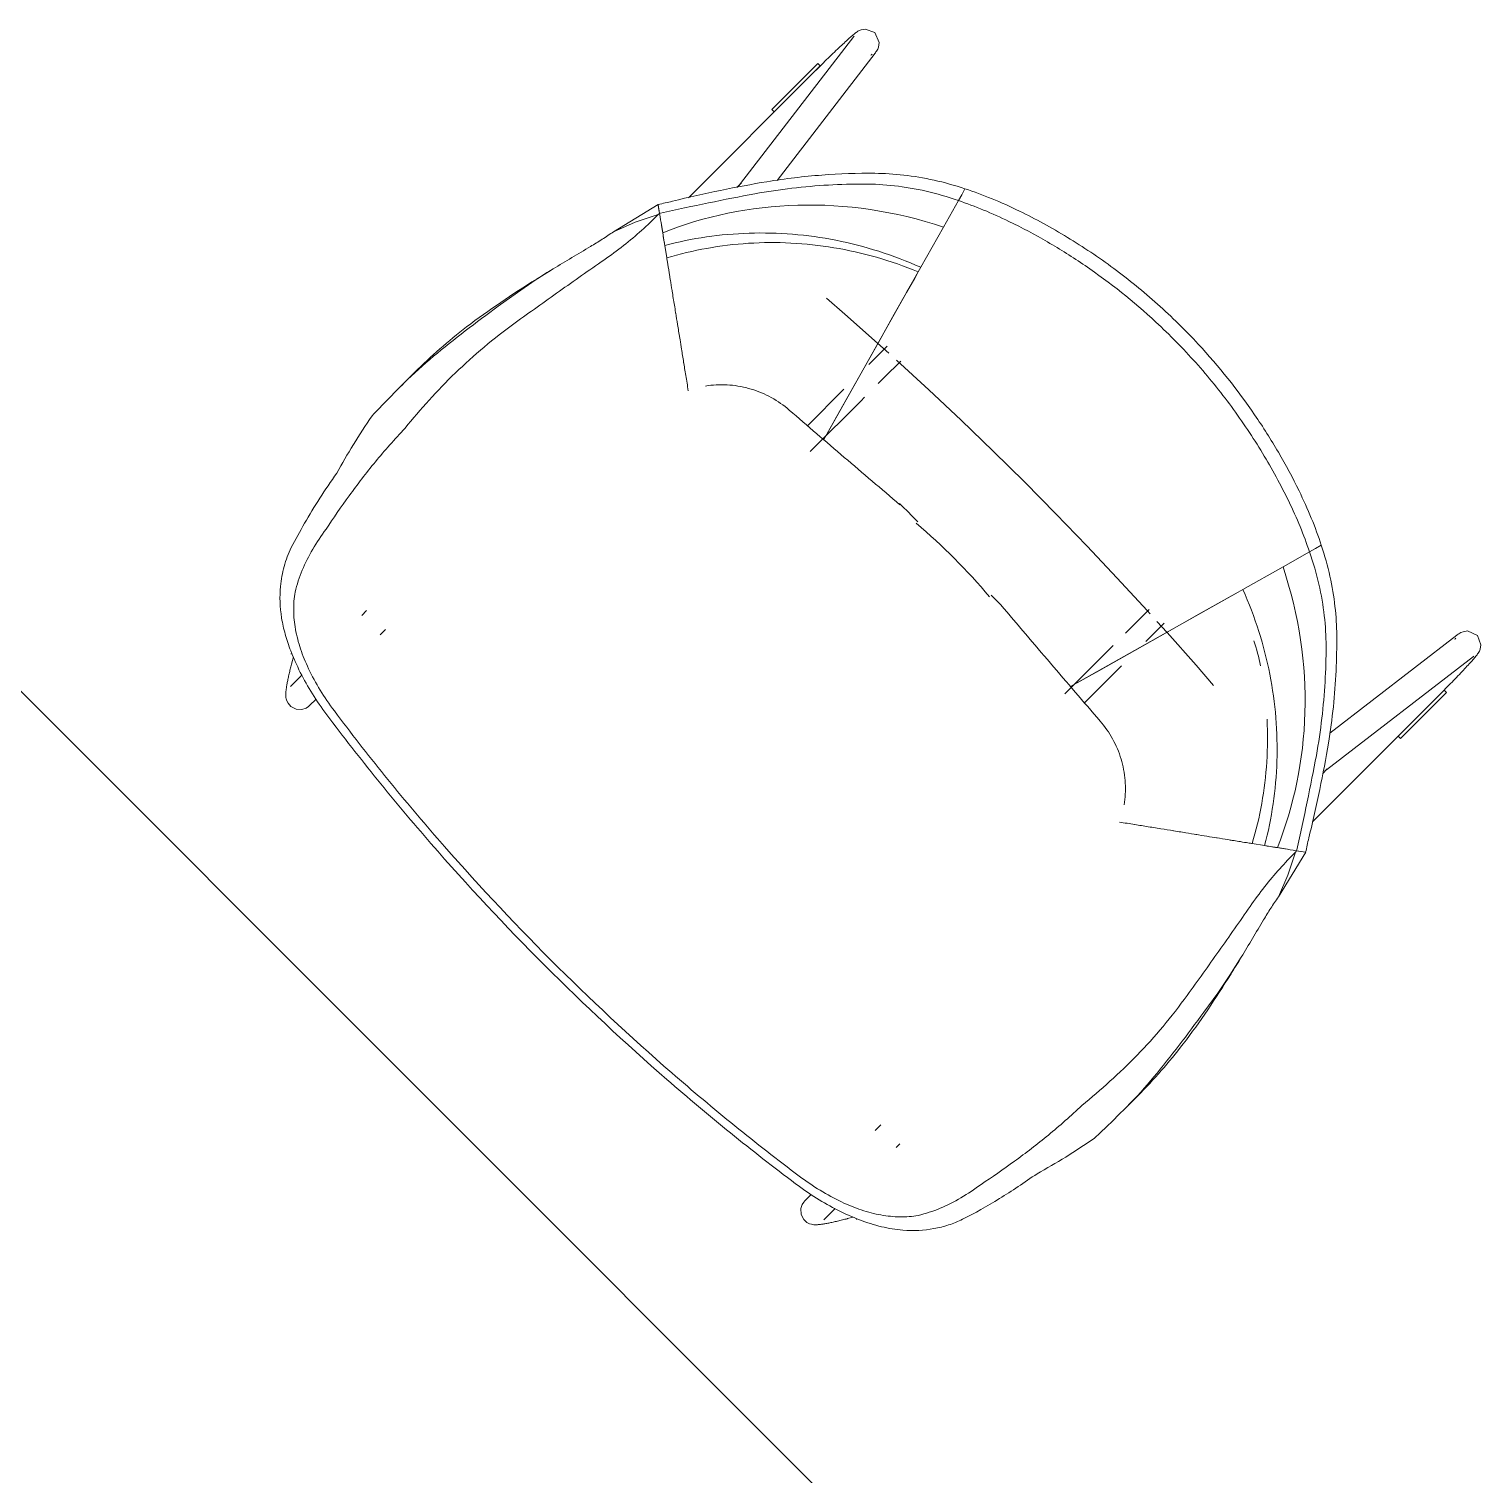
# Model space of a CAD drawing. Header units: millimetres. Extents: x 155927 to 317870, y -36033 to 97293.
# Drawn here: x 228249 to 229112, y 27342 to 28200 of the extents above; entities that cross this region are included whole.
import ezdxf

# ---------------------------------------------------------------- set-up
doc = ezdxf.new("R2010")
doc.units = ezdxf.units.MM
doc.header["$MEASUREMENT"] = 0
doc.layers.add('I-FURN', color=8, linetype='CONTINUOUS', lineweight=9)

msp = doc.modelspace()

# ---------------------------------------------------------------- linework, layer by layer
at = {"layer": 'I-FURN'}
for p, q in [((228739.22, 28195.41), (228672.01, 28108.16)), ((228734.13, 28192.28), (228733.41, 28191.62)), ((228734.82, 28192.91), (228734.13, 28192.28)), ((228735.49, 28193.51), (228734.82, 28192.91)), ((228736.12, 28194.08), (228735.49, 28193.51)), ((228736.73, 28194.62), (228736.12, 28194.08)), ((228737.31, 28195.12), (228736.73, 28194.62)), ((228737.86, 28195.6), (228737.31, 28195.12)), ((228738.39, 28196.05), (228737.86, 28195.6)), ((228738.89, 28196.47), (228738.39, 28196.05)), ((228739.36, 28196.86), (228738.89, 28196.47)), ((228739.26, 28195.46), (228739.22, 28195.41)), ((228739.37, 28195.62), (228739.26, 28195.46)), ((228739.82, 28197.22), (228739.36, 28196.86)), ((228739.41, 28195.68), (228739.37, 28195.62)), ((228740.26, 28197.57), (228739.82, 28197.22)), ((228740.7, 28197.89), (228740.26, 28197.57)), ((228741.17, 28198.22), (228740.7, 28197.89)), ((228741.7, 28198.56), (228741.17, 28198.22)), ((228742.4, 28198.96), (228741.7, 28198.56)), ((228743.55, 28199.45), (228742.4, 28198.96)), ((228746.06, 28199.91), (228743.55, 28199.45)), ((228751.72, 28197.82), (228746.06, 28199.91)), ((228751.72, 28197.82), (228754.37, 28192)), ((228693.65, 28110.04), (228751.89, 28185.65)), ((228724.98, 28183.64), (228724.04, 28182.73)), ((228725.91, 28184.54), (228724.98, 28183.64)), ((228726.82, 28185.41), (228725.91, 28184.54)), ((228727.72, 28186.27), (228726.82, 28185.41)), ((228728.59, 28187.11), (228727.72, 28186.27)), ((228729.45, 28187.92), (228728.59, 28187.11)), ((228730.29, 28188.71), (228729.45, 28187.92)), ((228731.11, 28189.48), (228730.29, 28188.71)), ((228731.9, 28190.22), (228731.11, 28189.48)), ((228732.67, 28190.93), (228731.9, 28190.22)), ((228733.41, 28191.62), (228732.67, 28190.93)), ((228749.69, 28184.63), (228749.4, 28184.4)), ((228749.92, 28184.81), (228749.69, 28184.63)), ((228750.07, 28184.92), (228749.92, 28184.81)), ((228752.05, 28185.85), (228751.89, 28185.65)), ((228752.38, 28186.3), (228752.05, 28185.85)), ((228752.7, 28186.77), (228752.38, 28186.3)), ((228753.05, 28187.31), (228752.7, 28186.77)), ((228753.45, 28188.04), (228753.05, 28187.31)), ((228753.95, 28189.26), (228753.45, 28188.04)), ((228754.37, 28192), (228753.95, 28189.26)), ((228717.84, 28179.48), (228690.58, 28152.22)), ((228719.26, 28178.07), (228714.95, 28173.76)), ((228716.18, 28175.01), (228715.18, 28174.01)), ((228717.18, 28176), (228716.18, 28175.01)), ((228718.18, 28176.99), (228717.18, 28176)), ((228717.89, 28179.43), (228719.26, 28178.07)), ((228719.17, 28177.97), (228718.18, 28176.99)), ((228720.16, 28178.94), (228719.17, 28177.97)), ((228721.15, 28179.91), (228720.16, 28178.94)), ((228722.12, 28180.86), (228721.15, 28179.91)), ((228723.08, 28181.8), (228722.12, 28180.86)), ((228724.04, 28182.73), (228723.08, 28181.8)), ((228714.96, 28173.79), (228641.01, 28099.83)), ((228715.18, 28174.01), (228714.96, 28173.79)), ((228691.99, 28150.81), (228690.63, 28152.17)), ((228669.77, 28105.96), (228672.46, 28108.66)), ((228672.01, 28108.16), (228671.22, 28106.98)), ((228801.3, 28098.1), (228792.45, 28082.38)), ((228792.45, 28082.38), (228801.3, 28098.1)), ((228801.3, 28098.1), (228803.28, 28101.61)), ((228801.3, 28098.1), (228803.28, 28101.61)), ((228803.28, 28101.61), (228805.25, 28105.11)), ((228803.28, 28101.61), (228805.25, 28105.11)), ((228609.47, 28085.34), (228622.98, 28089.87)), ((228623.12, 28095.87), (228609.81, 28087.74)), ((228622.98, 28089.87), (228623.9, 28090.45)), ((228623.9, 28090.45), (228623.02, 28095.82)), ((228623.03, 28095.81), (228623.89, 28090.47)), ((228623.12, 28095.23), (228623.89, 28090.51)), ((228623.89, 28090.47), (228624.37, 28090.57)), ((228609.81, 28087.74), (228596.51, 28079.61)), ((228596.51, 28079.61), (228609.47, 28085.34)), ((228625.75, 28079.01), (228624.77, 28085.05)), ((228792.45, 28082.38), (228778.99, 28058.5)), ((228778.99, 28058.5), (228792.45, 28082.38)), ((228626.45, 28074.7), (228625.75, 28079.01)), ((228626.97, 28071.45), (228626.45, 28074.69)), ((228628.17, 28064.06), (228626.97, 28071.45)), ((228550.11, 28050.77), (228560.72, 28057.61)), ((228721.36, 27956.21), (228777.46, 28055.79)), ((228777.46, 28055.79), (228775.39, 28052.12)), ((228778.99, 28058.5), (228777.46, 28055.79)), ((228777.46, 28055.79), (228778.99, 28058.5)), ((228539.44, 28043.6), (228550.11, 28050.77)), ((228775.39, 28052.12), (228770.58, 28043.58)), ((228528.13, 28035.43), (228539.44, 28043.6)), ((228723.07, 28040.15), (228733.98, 28030.73)), ((228770.58, 28043.58), (228763.29, 28030.63)), ((228733.98, 28030.73), (228753.36, 28013.57)), ((228763.29, 28030.63), (228753.88, 28013.94)), ((228753.88, 28013.94), (228742.86, 27994.37)), ((228759.01, 28011.78), (228748.73, 28001.5)), ((228753.36, 28013.57), (228760.08, 28007.53)), ((228757.21, 27993.01), (228767.06, 28002.87)), ((228764.6, 28003.43), (228783.85, 27985.73)), ((228742.86, 27994.37), (228730.78, 27972.94)), ((228748.12, 28000.9), (228748.73, 28001.5)), ((228475.97, 27993.64), (228470.03, 27987.69)), ((228652.69, 27988.25), (228651.21, 27988.04)), ((228733.39, 27986.17), (228711.71, 27964.48)), ((228754.38, 27990.19), (228753.64, 27989.44)), ((228755.12, 27990.92), (228754.38, 27990.19)), ((228755.83, 27991.63), (228755.12, 27990.92)), ((228756.53, 27992.33), (228755.83, 27991.63)), ((228757.21, 27993.01), (228756.53, 27992.33)), ((228783.85, 27985.73), (228802.97, 27967.72)), ((228713.31, 27949.11), (228744.13, 27979.93)), ((228744.85, 27980.65), (228744.13, 27979.93)), ((228745.67, 27981.47), (228744.85, 27980.65)), ((228730.78, 27972.94), (228721.36, 27956.21)), ((228802.97, 27967.72), (228821.94, 27949.43)), ((228821.94, 27949.43), (228840.71, 27930.89)), ((228840.71, 27930.89), (228859.28, 27912.13)), ((228766.35, 27918.35), (228766.64, 27917.57)), ((228859.28, 27912.13), (228877.59, 27893.19)), ((228877.59, 27893.19), (228895.63, 27874.08)), ((229013.33, 27891.56), (229009.81, 27889.58)), ((229013.33, 27891.56), (229009.81, 27889.58)), ((229016.83, 27893.53), (229013.33, 27891.56)), ((229016.83, 27893.53), (229013.33, 27891.56)), ((228994.1, 27880.73), (229009.81, 27889.58)), ((229009.81, 27889.58), (228994.1, 27880.73)), ((228895.63, 27874.08), (228913.36, 27854.84)), ((228970.22, 27867.27), (228994.1, 27880.73)), ((228994.1, 27880.73), (228970.22, 27867.27)), ((228967.51, 27865.75), (228867.93, 27809.64)), ((228963.83, 27863.67), (228967.51, 27865.75)), ((228967.51, 27865.75), (228970.22, 27867.27)), ((228970.22, 27867.27), (228967.51, 27865.75)), ((228942.35, 27851.57), (228955.3, 27858.87)), ((228955.3, 27858.87), (228963.83, 27863.67)), ((228449.89, 27854.81), (228447, 27851.92)), ((228914.58, 27855.35), (228904.73, 27845.49)), ((228913.36, 27854.84), (228915.15, 27852.89)), ((228925.29, 27841.65), (228919.24, 27848.36)), ((228925.66, 27842.16), (228942.35, 27851.57)), ((228457.96, 27840.26), (228461.2, 27843.5)), ((228900.49, 27841.25), (228901.25, 27842.01)), ((228901.25, 27842.01), (228901.99, 27842.75)), ((228901.99, 27842.75), (228902.72, 27843.48)), ((228902.72, 27843.48), (228903.43, 27844.19)), ((228903.43, 27844.19), (228904.13, 27844.89)), ((228904.13, 27844.89), (228904.73, 27845.49)), ((228906.09, 27831.14), (228925.66, 27842.16)), ((228913.22, 27837.01), (228923.5, 27847.29)), ((228942.45, 27822.27), (228925.29, 27841.65)), ((229097.37, 27840.18), (229021.86, 27782.01)), ((229097.57, 27840.33), (229097.37, 27840.18)), ((229098.02, 27840.66), (229097.57, 27840.33)), ((229098.49, 27840.99), (229098.02, 27840.66)), ((229099.03, 27841.33), (229098.49, 27840.99)), ((229099.76, 27841.73), (229099.03, 27841.33)), ((229100.97, 27842.23), (229099.76, 27841.73)), ((229103.72, 27842.65), (229100.97, 27842.23)), ((229109.54, 27840.01), (229103.72, 27842.65)), ((229109.54, 27840.01), (229111.63, 27834.34)), ((228891.65, 27832.41), (228864.61, 27805.37)), ((228884.66, 27819.06), (228906.09, 27831.14)), ((228891.65, 27832.41), (228892.47, 27833.23)), ((228892.47, 27833.23), (228893.29, 27834.05)), ((228913.22, 27837.01), (228912.54, 27836.33)), ((229096.35, 27837.97), (229096.12, 27837.68)), ((229096.52, 27838.2), (229096.35, 27837.97)), ((229096.64, 27838.35), (229096.52, 27838.2)), ((229110.67, 27830.69), (229110.28, 27829.99)), ((229111.17, 27831.83), (229110.67, 27830.69)), ((229111.63, 27834.34), (229111.17, 27831.83)), ((228404.96, 27821.44), (228405.15, 27822.16)), ((228405.51, 27829), (228405.01, 27829.13)), ((228405.15, 27822.16), (228405.34, 27822.89)), ((228405.34, 27822.89), (228405.53, 27823.61)), ((228405.53, 27823.61), (228405.58, 27823.8)), ((228406.49, 27827.21), (228405.58, 27823.8)), ((228876.2, 27799.99), (228898.15, 27821.94)), ((228952.87, 27810.2), (228942.45, 27822.27)), ((229019.87, 27760.29), (229107.13, 27827.5)), ((229103.34, 27821.69), (229102.65, 27820.95)), ((229104, 27822.41), (229103.34, 27821.69)), ((229104.63, 27823.1), (229104, 27822.41)), ((229105.23, 27823.77), (229104.63, 27823.1)), ((229105.79, 27824.4), (229105.23, 27823.77)), ((229106.33, 27825.01), (229105.79, 27824.4)), ((229106.84, 27825.59), (229106.33, 27825.01)), ((229107.32, 27826.14), (229106.84, 27825.59)), ((229107.18, 27827.54), (229107.13, 27827.5)), ((229107.34, 27827.65), (229107.18, 27827.54)), ((229107.77, 27826.67), (229107.32, 27826.14)), ((229107.39, 27827.7), (229107.34, 27827.65)), ((229108.18, 27827.17), (229107.77, 27826.67)), ((229108.57, 27827.64), (229108.18, 27827.17)), ((229108.94, 27828.1), (229108.57, 27827.64)), ((229109.28, 27828.54), (229108.94, 27828.1)), ((229109.61, 27828.99), (229109.28, 27828.54)), ((229109.94, 27829.45), (229109.61, 27828.99)), ((229110.28, 27829.99), (229109.94, 27829.45)), ((228726.91, 27324.46), (228231.93, 27819.43)), ((228402.95, 27812.67), (228403.07, 27813.28)), ((228403.07, 27813.28), (228403.2, 27813.91)), ((228403.2, 27813.91), (228403.34, 27814.55)), ((228403.34, 27814.55), (228403.48, 27815.2)), ((228403.48, 27815.2), (228403.62, 27815.86)), ((228403.62, 27815.86), (228403.78, 27816.53)), ((228403.78, 27816.53), (228403.93, 27817.21)), ((228403.93, 27817.21), (228404.09, 27817.9)), ((228404.09, 27817.9), (228404.26, 27818.6)), ((228404.26, 27818.6), (228404.43, 27819.3)), ((228404.43, 27819.3), (228404.6, 27820.01)), ((228404.6, 27820.01), (228404.78, 27820.73)), ((228404.78, 27820.73), (228404.96, 27821.44)), ((228411.5, 27816.43), (228404.8, 27809.73)), ((228867.93, 27809.64), (228884.66, 27819.06)), ((229095.36, 27813.26), (229094.45, 27812.32)), ((229096.25, 27814.19), (229095.36, 27813.26)), ((229097.13, 27815.1), (229096.25, 27814.19)), ((229097.99, 27816), (229097.13, 27815.1)), ((229098.82, 27816.88), (229097.99, 27816)), ((229099.64, 27817.73), (229098.82, 27816.88)), ((229100.43, 27818.57), (229099.64, 27817.73)), ((229101.19, 27819.39), (229100.43, 27818.57)), ((229101.94, 27820.18), (229101.19, 27819.39)), ((229102.65, 27820.95), (229101.94, 27820.18)), ((228401.93, 27804.97), (228401.94, 27805.46)), ((228401.94, 27804.45), (228401.93, 27804.97)), ((228401.94, 27805.46), (228401.96, 27805.92)), ((228401.98, 27803.87), (228401.94, 27804.45)), ((228401.96, 27805.92), (228402, 27806.39)), ((228402, 27806.39), (228402.04, 27806.85)), ((228402.04, 27806.85), (228402.08, 27807.31)), ((228402.08, 27807.31), (228402.14, 27807.79)), ((228402.14, 27807.79), (228402.2, 27808.27)), ((228402.2, 27808.27), (228402.27, 27808.77)), ((228402.27, 27808.77), (228402.35, 27809.29)), ((228402.35, 27809.29), (228402.43, 27809.81)), ((228402.43, 27809.81), (228402.52, 27810.35)), ((228402.52, 27810.35), (228402.62, 27810.91)), ((228402.62, 27810.91), (228402.72, 27811.48)), ((228402.72, 27811.48), (228402.83, 27812.07)), ((228402.83, 27812.07), (228402.95, 27812.67)), ((229063.94, 27778.86), (229091.2, 27806.12)), ((229085.48, 27803.23), (229089.79, 27807.54)), ((229086.72, 27804.47), (229085.73, 27803.47)), ((229087.72, 27805.46), (229086.72, 27804.47)), ((229088.71, 27806.46), (229087.72, 27805.46)), ((229089.69, 27807.46), (229088.71, 27806.46)), ((229090.66, 27808.44), (229089.69, 27807.46)), ((229089.79, 27807.54), (229091.15, 27806.17)), ((229091.63, 27809.43), (229090.66, 27808.44)), ((229092.58, 27810.4), (229091.63, 27809.43)), ((229093.52, 27811.37), (229092.58, 27810.4)), ((229094.45, 27812.32), (229093.52, 27811.37)), ((228402.05, 27803.19), (228401.98, 27803.87)), ((228402.22, 27802.35), (228402.05, 27803.19)), ((228402.56, 27801.24), (228402.22, 27802.35)), ((228403.33, 27799.71), (228402.56, 27801.24)), ((228405.03, 27797.79), (228403.33, 27799.71)), ((228408.11, 27796.21), (228405.03, 27797.79)), ((228408.11, 27796.21), (228411.56, 27796.04)), ((228411.56, 27796.04), (228414, 27796.86)), ((228414, 27796.86), (228415.42, 27797.79)), ((228415.42, 27797.79), (228416.12, 27798.42)), ((228416.12, 27798.42), (228419.91, 27802.2)), ((229011.55, 27729.29), (229085.5, 27803.24)), ((229085.73, 27803.47), (229085.5, 27803.24)), ((229063.89, 27778.91), (229062.52, 27780.28)), ((229020.35, 27760.72), (229017.68, 27758.05)), ((229019.87, 27760.29), (229018.7, 27759.5)), ((228899.76, 27739.49), (228899.97, 27740.97)), ((228983.17, 27715.25), (228975.78, 27716.45)), ((228986.41, 27714.73), (228983.17, 27715.25)), ((228990.73, 27714.03), (228986.41, 27714.73)), ((228996.77, 27713.05), (228990.73, 27714.03)), ((229001.59, 27711.26), (228997.05, 27697.75)), ((228999.46, 27698.1), (229007.58, 27711.4)), ((229001.59, 27711.26), (229002.16, 27712.18)), ((229007.54, 27711.31), (229002.16, 27712.18)), ((229002.28, 27712.66), (229002.19, 27712.17)), ((229002.19, 27712.17), (229007.53, 27711.31)), ((229002.22, 27712.17), (229007.53, 27711.31)), ((228991.33, 27684.8), (228999.46, 27698.1)), ((228997.05, 27697.75), (228991.33, 27684.8)), ((228969.32, 27649), (228962.49, 27638.39)), ((228962.49, 27638.39), (228955.31, 27627.73)), ((228955.31, 27627.73), (228947.15, 27616.41)), ((228899.41, 27558.31), (228905.36, 27564.26)), ((228755.22, 27549.48), (228751.98, 27546.24)), ((228764.34, 27535.98), (228766.53, 27538.17)), ((228708.57, 27502.28), (228709.51, 27503.7)), ((228709.51, 27503.7), (228710.13, 27504.4)), ((228713.92, 27508.19), (228710.13, 27504.4)), ((228707.76, 27499.85), (228708.57, 27502.28)), ((228707.93, 27496.39), (228707.76, 27499.85)), ((228707.93, 27496.39), (228709.51, 27493.31)), ((228721.45, 27493.09), (228728.14, 27499.78)), ((228735.33, 27493.81), (228735.52, 27493.86)), ((228735.52, 27493.86), (228738.93, 27494.78)), ((228709.51, 27493.31), (228711.43, 27491.61)), ((228711.43, 27491.61), (228712.95, 27490.85)), ((228712.95, 27490.85), (228714.07, 27490.5)), ((228714.07, 27490.5), (228714.91, 27490.34)), ((228714.91, 27490.34), (228715.59, 27490.26)), ((228715.59, 27490.26), (228716.17, 27490.22)), ((228716.17, 27490.22), (228716.69, 27490.22)), ((228716.69, 27490.22), (228717.17, 27490.23)), ((228717.17, 27490.23), (228717.64, 27490.25)), ((228717.64, 27490.25), (228718.1, 27490.28)), ((228718.1, 27490.28), (228718.57, 27490.32)), ((228718.57, 27490.32), (228719.03, 27490.37)), ((228719.03, 27490.37), (228719.51, 27490.42)), ((228719.51, 27490.42), (228719.99, 27490.48)), ((228719.99, 27490.48), (228720.49, 27490.55)), ((228720.49, 27490.55), (228721, 27490.63)), ((228721, 27490.63), (228721.53, 27490.71)), ((228721.53, 27490.71), (228722.07, 27490.81)), ((228722.07, 27490.81), (228722.63, 27490.9)), ((228722.63, 27490.9), (228723.2, 27491.01)), ((228723.2, 27491.01), (228723.78, 27491.12)), ((228723.78, 27491.12), (228724.38, 27491.23)), ((228724.38, 27491.23), (228725, 27491.36)), ((228725, 27491.36), (228725.62, 27491.49)), ((228725.62, 27491.49), (228726.26, 27491.62)), ((228726.26, 27491.62), (228726.91, 27491.76)), ((228726.91, 27491.76), (228727.58, 27491.91)), ((228727.58, 27491.91), (228728.25, 27492.06)), ((228728.25, 27492.06), (228728.93, 27492.21)), ((228728.93, 27492.21), (228729.62, 27492.38)), ((228729.62, 27492.38), (228730.32, 27492.54)), ((228730.32, 27492.54), (228731.02, 27492.71)), ((228731.02, 27492.71), (228731.73, 27492.89)), ((228731.73, 27492.89), (228732.44, 27493.06)), ((228732.44, 27493.06), (228733.16, 27493.25)), ((228733.16, 27493.25), (228733.88, 27493.43)), ((228733.88, 27493.43), (228734.6, 27493.62)), ((228734.6, 27493.62), (228735.33, 27493.81)), ((228740.85, 27493.29), (228740.72, 27493.79))]:
    msp.add_line(p, q, dxfattribs=at)
msp.add_arc((228532.21, 27620.49), 376.15, 40.12594, 49.52933, dxfattribs=at)
for centre, major_axis, ratio, start_param, end_param in [((228663.24, 28596.81), (-411.51, -411.51), 0.743145, 0.853184, 0.869724), ((231331.57, 23531.29), (-3756.55, 3756.55), 0.981627, 6.037909, 6.042851), ((230277.22, 23774.86), (-4235.43, -4235.43), 0.743145, 4.404602, 4.406583), ((229508.52, 27751.52), (-411.51, -411.51), 0.743145, 5.413461, 5.430001), ((224443.01, 30419.85), (-3756.55, 3756.55), 0.981627, 3.381927, 3.386869), ((224686.57, 29365.5), (-4235.43, -4235.43), 0.743145, 1.876602, 1.878583)]:
    msp.add_ellipse(centre, major_axis=major_axis, ratio=ratio, start_param=start_param, end_param=end_param, dxfattribs=at)
for points in [[(228687.67, 28109.32), (228678.72, 28107.8), (228660.35, 28104.39), (228641.21, 28100.09), (228631.49, 28097.68)], [(228680.52, 28102.17), (228687.92, 28103.48), (228702.58, 28105.66), (228724.2, 28107.54), (228738.36, 28107.94), (228745.37, 28107.93)], [(228751.72, 28114.28), (228741.37, 28114.41), (228720.36, 28113.71), (228698.68, 28111.1), (228687.67, 28109.32)], [(228745.37, 28107.93), (228751.25, 28107.94), (228763.26, 28107.23), (228782.04, 28104.07), (228794.83, 28100.33), (228801.3, 28098.1)], [(228805.25, 28105.11), (228799.05, 28107.16), (228786.8, 28110.59), (228768.82, 28113.53), (228757.34, 28114.25), (228751.72, 28114.28)], [(228624.37, 28090.57), (228634.06, 28092.77), (228653.15, 28096.86), (228671.54, 28100.46), (228680.52, 28102.17)], [(228831.37, 28085.74), (228826.33, 28088.18), (228816.26, 28092.7), (228806.27, 28096.44), (228801.3, 28098.1)], [(228805.25, 28105.11), (228810.58, 28103.37), (228821.3, 28099.41), (228832.11, 28094.54), (228837.53, 28091.9)], [(228590.87, 28062.83), (228594.87, 28065.6), (228602.61, 28071.33), (228613.43, 28080.37), (228619.92, 28086.67), (228622.98, 28089.87)], [(228623.89, 28090.5), (228623.68, 28091.8), (228623.41, 28093.42), (228623.12, 28095.23)], [(228623.9, 28090.45), (228624.33, 28087.75), (228624.71, 28085.44), (228625.01, 28083.54)], [(228792.45, 28082.38), (228763.74, 28091.96), (228704.81, 28100.38), (228650.34, 28088.82), (228625.75, 28079.01)], [(228625.02, 28083.53), (228625.32, 28081.63), (228625.57, 28080.12), (228625.75, 28079.01)], [(228596.51, 28079.61), (228594.33, 28078.08), (228589.86, 28075.09), (228585.23, 28072.23), (228582.87, 28070.83)], [(228625.75, 28079.01), (228626.01, 28077.39), (228626.24, 28075.96), (228626.45, 28074.7)], [(228626.45, 28074.69), (228626.65, 28073.43), (228626.83, 28072.35), (228626.97, 28071.45)], [(228778.99, 28058.5), (228762.72, 28065.79), (228728.85, 28076.51), (228676.84, 28080.69), (228643.15, 28075.73), (228626.97, 28071.45)], [(228777.46, 28055.79), (228761.15, 28062.54), (228727.43, 28072.12), (228676.35, 28074.64), (228643.72, 28068.73), (228628.17, 28064.06)], [(228629.95, 28053.06), (228629.48, 28055.98), (228628.69, 28060.85), (228628.28, 28063.36), (228628.17, 28064.06)], [(228538.09, 28025.47), (228546.82, 28031.79), (228564.35, 28044.33), (228582.01, 28056.7), (228590.87, 28062.83)], [(228550.84, 28051.49), (228543.63, 28046.96), (228529.41, 28037.79), (228515.83, 28028.16), (228509.27, 28023.16)], [(228629.92, 28053.27), (228630.1, 28052.12), (228630.3, 28050.89), (228630.51, 28049.6)], [(228631.59, 28042.97), (228631.2, 28045.34), (228630.85, 28047.48), (228630.53, 28049.52)], [(228631.52, 28043.37), (228631.74, 28041.99), (228631.98, 28040.56), (228632.21, 28039.09)], [(228633.59, 28030.59), (228633.11, 28033.55), (228632.65, 28036.42), (228632.21, 28039.1)], [(228472.18, 27989.84), (228477.7, 27995.32), (228489.42, 28005.79), (228508.38, 28020.75), (228521.51, 28030.52), (228528.13, 28035.43)], [(228633.49, 28031.21), (228633.84, 28029.08), (228634.19, 28026.87), (228634.56, 28024.62)], [(228472.77, 27963), (228477.31, 27968.62), (228486.86, 27979.7), (228502.41, 27995.93), (228519.44, 28011.33), (228531.73, 28020.88), (228538.09, 28025.47)], [(228509.27, 28023.16), (228503.84, 28018.9), (228493.26, 28010.17), (228483.3, 28000.93), (228478.5, 27996.16)], [(228635.87, 28016.5), (228635.42, 28019.27), (228634.98, 28021.98), (228634.56, 28024.62)], [(228478.5, 27996.16), (228476.4, 27994.06), (228474.3, 27991.96), (228472.21, 27989.86)], [(228640.94, 27985.24), (228640.44, 27988.3), (228639.95, 27991.32), (228639.47, 27994.31)], [(228453.16, 27970.26), (228456.2, 27973.53), (228462.43, 27980.06), (228468.9, 27986.58), (228472.18, 27989.84)], [(228700.91, 27973.76), (228697.62, 27976.6), (228690.46, 27981.58), (228678.47, 27986.65), (228665.67, 27989.09), (228656.98, 27988.84), (228652.69, 27988.25)], [(228453.16, 27970.26), (228449.3, 27964.63), (228441.94, 27953.32), (228435.34, 27941.99), (228432.25, 27936.32)], [(228766.64, 27917.57), (228755.57, 27926.95), (228733.54, 27945.69), (228711.75, 27964.41), (228700.91, 27973.76)], [(228425.89, 27903.08), (228430.17, 27909.64), (228439.37, 27922.86), (228454.79, 27943.15), (228466.57, 27956.41), (228472.77, 27963)], [(228432.25, 27936.32), (228428.66, 27931.36), (228421.86, 27921.45), (228412.99, 27906.52), (228407.65, 27896.87), (228405.15, 27892.1)], [(229003.62, 27925.81), (229006.26, 27920.4), (229011.13, 27909.58), (229015.09, 27898.86), (229016.83, 27893.53)], [(228777.27, 27907.43), (228773.63, 27911.07), (228769.99, 27914.71), (228766.35, 27918.35)], [(229009.81, 27889.58), (229008.15, 27894.55), (229004.42, 27904.54), (228999.9, 27914.61), (228997.46, 27919.65)], [(228407.47, 27865.75), (228408.55, 27870.19), (228411.34, 27878.87), (228417.71, 27891.19), (228422.97, 27899.16), (228425.89, 27903.08)], [(229026, 27840), (229025.97, 27845.62), (229025.25, 27857.1), (229022.31, 27875.08), (229018.88, 27887.34), (229016.83, 27893.53)], [(229009.81, 27889.58), (229012.05, 27883.11), (229015.79, 27870.32), (229018.95, 27851.54), (229019.66, 27839.54), (229019.65, 27833.65)], [(228990.73, 27714.03), (229000.54, 27738.62), (229012.1, 27793.09), (229003.68, 27852.02), (228994.1, 27880.73)], [(228415.5, 27820.2), (228413.62, 27824.15), (228410.44, 27831.97), (228407.41, 27843.64), (228406.31, 27855), (228406.86, 27862.21), (228407.47, 27865.75)], [(228983.17, 27715.25), (228987.45, 27731.43), (228992.41, 27765.13), (228988.23, 27817.13), (228977.51, 27851), (228970.22, 27867.27)], [(228826.55, 27858.15), (228824.6, 27860.1), (228822.66, 27862.04), (228820.71, 27863.99)], [(228885.48, 27789.19), (228875.67, 27800.56), (228856.04, 27823.42), (228836.39, 27846.53), (228826.55, 27858.15)], [(229021.04, 27775.96), (229022.24, 27783.27), (229024.2, 27797.76), (229025.79, 27819.06), (229026.07, 27833.06), (229026, 27840)], [(228404.88, 27830.82), (228406.53, 27826.57), (228410.31, 27818.09), (228417.51, 27805.31), (228423.2, 27797.03), (228426.28, 27792.93)], [(228980.72, 27822.02), (228979.74, 27827.02), (228978.36, 27831.96), (228976.81, 27836.88)], [(229019.65, 27833.65), (229019.66, 27826.63), (229019.26, 27812.48), (229017.38, 27790.89), (229015.2, 27776.21), (229013.89, 27768.8)], [(228430.77, 27795.15), (228427.71, 27799.24), (228422.11, 27807.5), (228417.53, 27815.94), (228415.5, 27820.2)], [(228899.97, 27740.97), (228900.56, 27745.27), (228900.81, 27753.97), (228898.36, 27766.76), (228893.28, 27778.76), (228888.31, 27785.91), (228885.48, 27789.19)], [(229009.4, 27719.77), (229011.81, 27729.54), (229016.13, 27748.73), (229019.53, 27767.05), (229021.04, 27775.96)], [(229013.89, 27768.8), (229012.18, 27759.83), (229008.58, 27741.46), (229004.49, 27722.36), (229002.28, 27712.66)], [(228906.03, 27727.75), (228903.04, 27728.23), (228900.02, 27728.72), (228896.95, 27729.22)], [(228914.06, 27726.45), (228911.42, 27726.88), (228908.71, 27727.32), (228905.99, 27727.76)], [(228921.53, 27725.24), (228918.72, 27725.69), (228915.87, 27726.15), (228912.96, 27726.63)], [(228929.08, 27724.02), (228926.61, 27724.42), (228924.12, 27724.82), (228921.57, 27725.23)], [(228936.35, 27722.84), (228933.71, 27723.27), (228930.98, 27723.71), (228928.22, 27724.16)], [(228942.93, 27721.77), (228940.8, 27722.12), (228938.59, 27722.48), (228936.33, 27722.84)], [(228948.86, 27720.81), (228946.76, 27721.15), (228944.57, 27721.51), (228942.3, 27721.87)], [(228955.09, 27719.8), (228953.12, 27720.12), (228951.04, 27720.46), (228948.87, 27720.81)], [(228961.31, 27718.79), (228959.27, 27719.13), (228957.05, 27719.48), (228954.69, 27719.87)], [(228974.55, 27679.15), (228977.32, 27683.15), (228983.05, 27690.89), (228992.09, 27701.71), (228998.39, 27708.2), (229001.59, 27711.26)], [(228986.41, 27714.73), (228985.15, 27714.93), (228984.07, 27715.11), (228983.17, 27715.25)], [(228990.73, 27714.03), (228989.11, 27714.29), (228987.67, 27714.52), (228986.41, 27714.73)], [(229002.16, 27712.18), (228999.47, 27712.61), (228994.86, 27713.36), (228991.84, 27713.85), (228990.73, 27714.03)], [(229002.22, 27712.17), (229003.65, 27711.94), (229005.42, 27711.65), (229007.53, 27711.31)], [(228991.33, 27684.8), (228989.8, 27682.61), (228986.81, 27678.14), (228983.95, 27673.51), (228982.55, 27671.15)], [(228937.19, 27626.37), (228943.5, 27635.1), (228956.05, 27652.63), (228968.41, 27670.29), (228974.55, 27679.15)], [(228934.87, 27597.55), (228939.88, 27604.11), (228949.51, 27617.69), (228958.68, 27631.91), (228963.21, 27639.12)], [(228874.72, 27561.06), (228880.34, 27565.59), (228891.42, 27575.14), (228907.65, 27590.69), (228923.05, 27607.73), (228932.6, 27620.01), (228937.19, 27626.37)], [(228947.15, 27616.41), (228942.23, 27609.79), (228932.47, 27596.67), (228917.51, 27577.7), (228907.04, 27565.98), (228901.56, 27560.47)], [(228907.87, 27566.78), (228912.65, 27571.58), (228921.89, 27581.54), (228930.61, 27592.12), (228934.87, 27597.55)], [(228901.57, 27560.49), (228903.68, 27562.58), (228905.78, 27564.68), (228907.87, 27566.78)], [(228814.79, 27514.17), (228821.35, 27518.45), (228834.58, 27527.64), (228854.86, 27543.07), (228868.13, 27554.85), (228874.72, 27561.06)], [(228901.56, 27560.47), (228898.29, 27557.18), (228891.77, 27550.71), (228885.25, 27544.49), (228881.98, 27541.44)], [(228881.98, 27541.44), (228876.36, 27537.59), (228865.07, 27530.23), (228853.72, 27523.63), (228848.04, 27520.53)], [(228848.04, 27520.53), (228840.56, 27515.22), (228825.68, 27505.36), (228811.05, 27497.13), (228803.81, 27493.43)], [(228742.54, 27493.17), (228738.29, 27494.81), (228729.81, 27498.59), (228717.03, 27505.79), (228708.75, 27511.48), (228704.65, 27514.56)], [(228706.87, 27519.05), (228710.96, 27515.99), (228719.22, 27510.39), (228727.66, 27505.81), (228731.92, 27503.78)], [(228777.47, 27495.76), (228781.89, 27496.82), (228790.54, 27499.6), (228802.89, 27505.98), (228810.88, 27511.25), (228814.79, 27514.17)], [(228731.92, 27503.78), (228735.87, 27501.91), (228743.68, 27498.72), (228755.36, 27495.69), (228766.72, 27494.59), (228773.93, 27495.14), (228777.47, 27495.76)]]:
    msp.add_open_spline(points, degree=3, dxfattribs=at)
for points, knots in [([(228837.53, 28091.9), (228847.17, 28087.18), (228866.19, 28076.76), (228893.83, 28058.26), (228919.98, 28037), (228948.99, 28008.53), (228972.84, 27978.6), (228991.65, 27948.78), (228999.84, 27933.52), (229003.62, 27925.81)], [-1, -1, -1, -1, -0.861111, -0.722222, -0.583333, -0.444444, -0.222222, -0.111111, 0, 0, 0, 0]), ([(228997.46, 27919.65), (228992.77, 27929.31), (228982.39, 27948.38), (228963.93, 27976.06), (228942.69, 28002.24), (228914.21, 28031.26), (228884.25, 28055.09), (228854.37, 28073.85), (228839.1, 28081.99), (228831.37, 28085.74)], [-1, -1, -1, -1, -0.861111, -0.722222, -0.583333, -0.444444, -0.222222, -0.111111, 0, 0, 0, 0]), ([(228635.73, 28017.37), (228635.83, 28016.76), (228636.22, 28014.34), (228636.63, 28011.8), (228636.95, 28009.87), (228636.95, 28009.82)], [0.71428571, 0.71428571, 0.71428571, 0.71428571, 0.73214286, 0.78571429, 0.78716796, 0.78716796, 0.78716796, 0.78716796]), ([(228638.35, 28001.24), (228637.92, 28003.85), (228637.46, 28006.72), (228637, 28009.54), (228636.96, 28009.81)], [-0.85714286, -0.85714286, -0.85714286, -0.85714286, -0.78571429, -0.77790979, -0.77790979, -0.77790979, -0.77790979]), ([(228638.16, 28002.35), (228638.37, 28001.07), (228638.8, 27998.41), (228639.24, 27995.7), (228639.47, 27994.29)], [0.85714286, 0.85714286, 0.85714286, 0.85714286, 0.89285714, 0.93070121, 0.93070121, 0.93070121, 0.93070121]), ([(228405.15, 27892.1), (228403.42, 27888.48), (228400.64, 27881.05), (228398.06, 27867.23), (228398.57, 27853.62), (228401.42, 27840.68), (228403.6, 27834.13), (228404.88, 27830.82)], [0, 0, 0, 0, 0.2, 0.4, 0.7, 0.85, 1, 1, 1, 1]), ([(228704.65, 27514.56), (228691.64, 27524.34), (228665.91, 27544.42), (228615.53, 27586.75), (228554.98, 27643.27), (228498.46, 27703.81), (228456.13, 27754.2), (228436.05, 27779.92), (228426.28, 27792.93)], [-1, -1, -1, -1, -0.875, -0.75, -0.5, -0.25, -0.125, 0, 0, 0, 0]), ([(228430.77, 27795.15), (228440.47, 27782.25), (228460.37, 27756.73), (228502.35, 27706.75), (228558.4, 27646.69), (228618.46, 27590.63), (228668.44, 27548.66), (228693.96, 27528.75), (228706.87, 27519.05)], [-1, -1, -1, -1, -0.875, -0.75, -0.5, -0.25, -0.125, 0, 0, 0, 0]), ([(228975.78, 27716.45), (228980.45, 27732), (228984.88, 27756.47), (228985.05, 27781.74), (228984.62, 27790.2)], [0, 0, 0, 0, 0.3333333, 0.5000122, 0.5000122, 0.5000122, 0.5000122]), ([(228964.99, 27718.2), (228964.28, 27718.31), (228963.09, 27718.51), (228961.81, 27718.71), (228961.32, 27718.79)], [-0.71428571, -0.71428571, -0.71428571, -0.71428571, -0.67857143, -0.65678994, -0.65678994, -0.65678994, -0.65678994]), ([(228975.78, 27716.45), (228975.26, 27716.54), (228973.59, 27716.81), (228969.58, 27717.46), (228966.24, 27718), (228964.78, 27718.23)], [-1, -1, -1, -1, -0.8928571, -0.7857143, -0.7142857, -0.7142857, -0.7142857, -0.7142857]), ([(228803.81, 27493.43), (228801.1, 27492.13), (228795.57, 27489.92), (228783.98, 27486.97), (228770.66, 27486.29), (228755.65, 27488.71), (228746.95, 27491.46), (228742.54, 27493.17)], [-1, -1, -1, -1, -0.85, -0.7, -0.4, -0.2, 0, 0, 0, 0])]:
    msp.add_open_spline(points, degree=3, knots=knots, dxfattribs=at)

doc.saveas('drawing.dxf')
